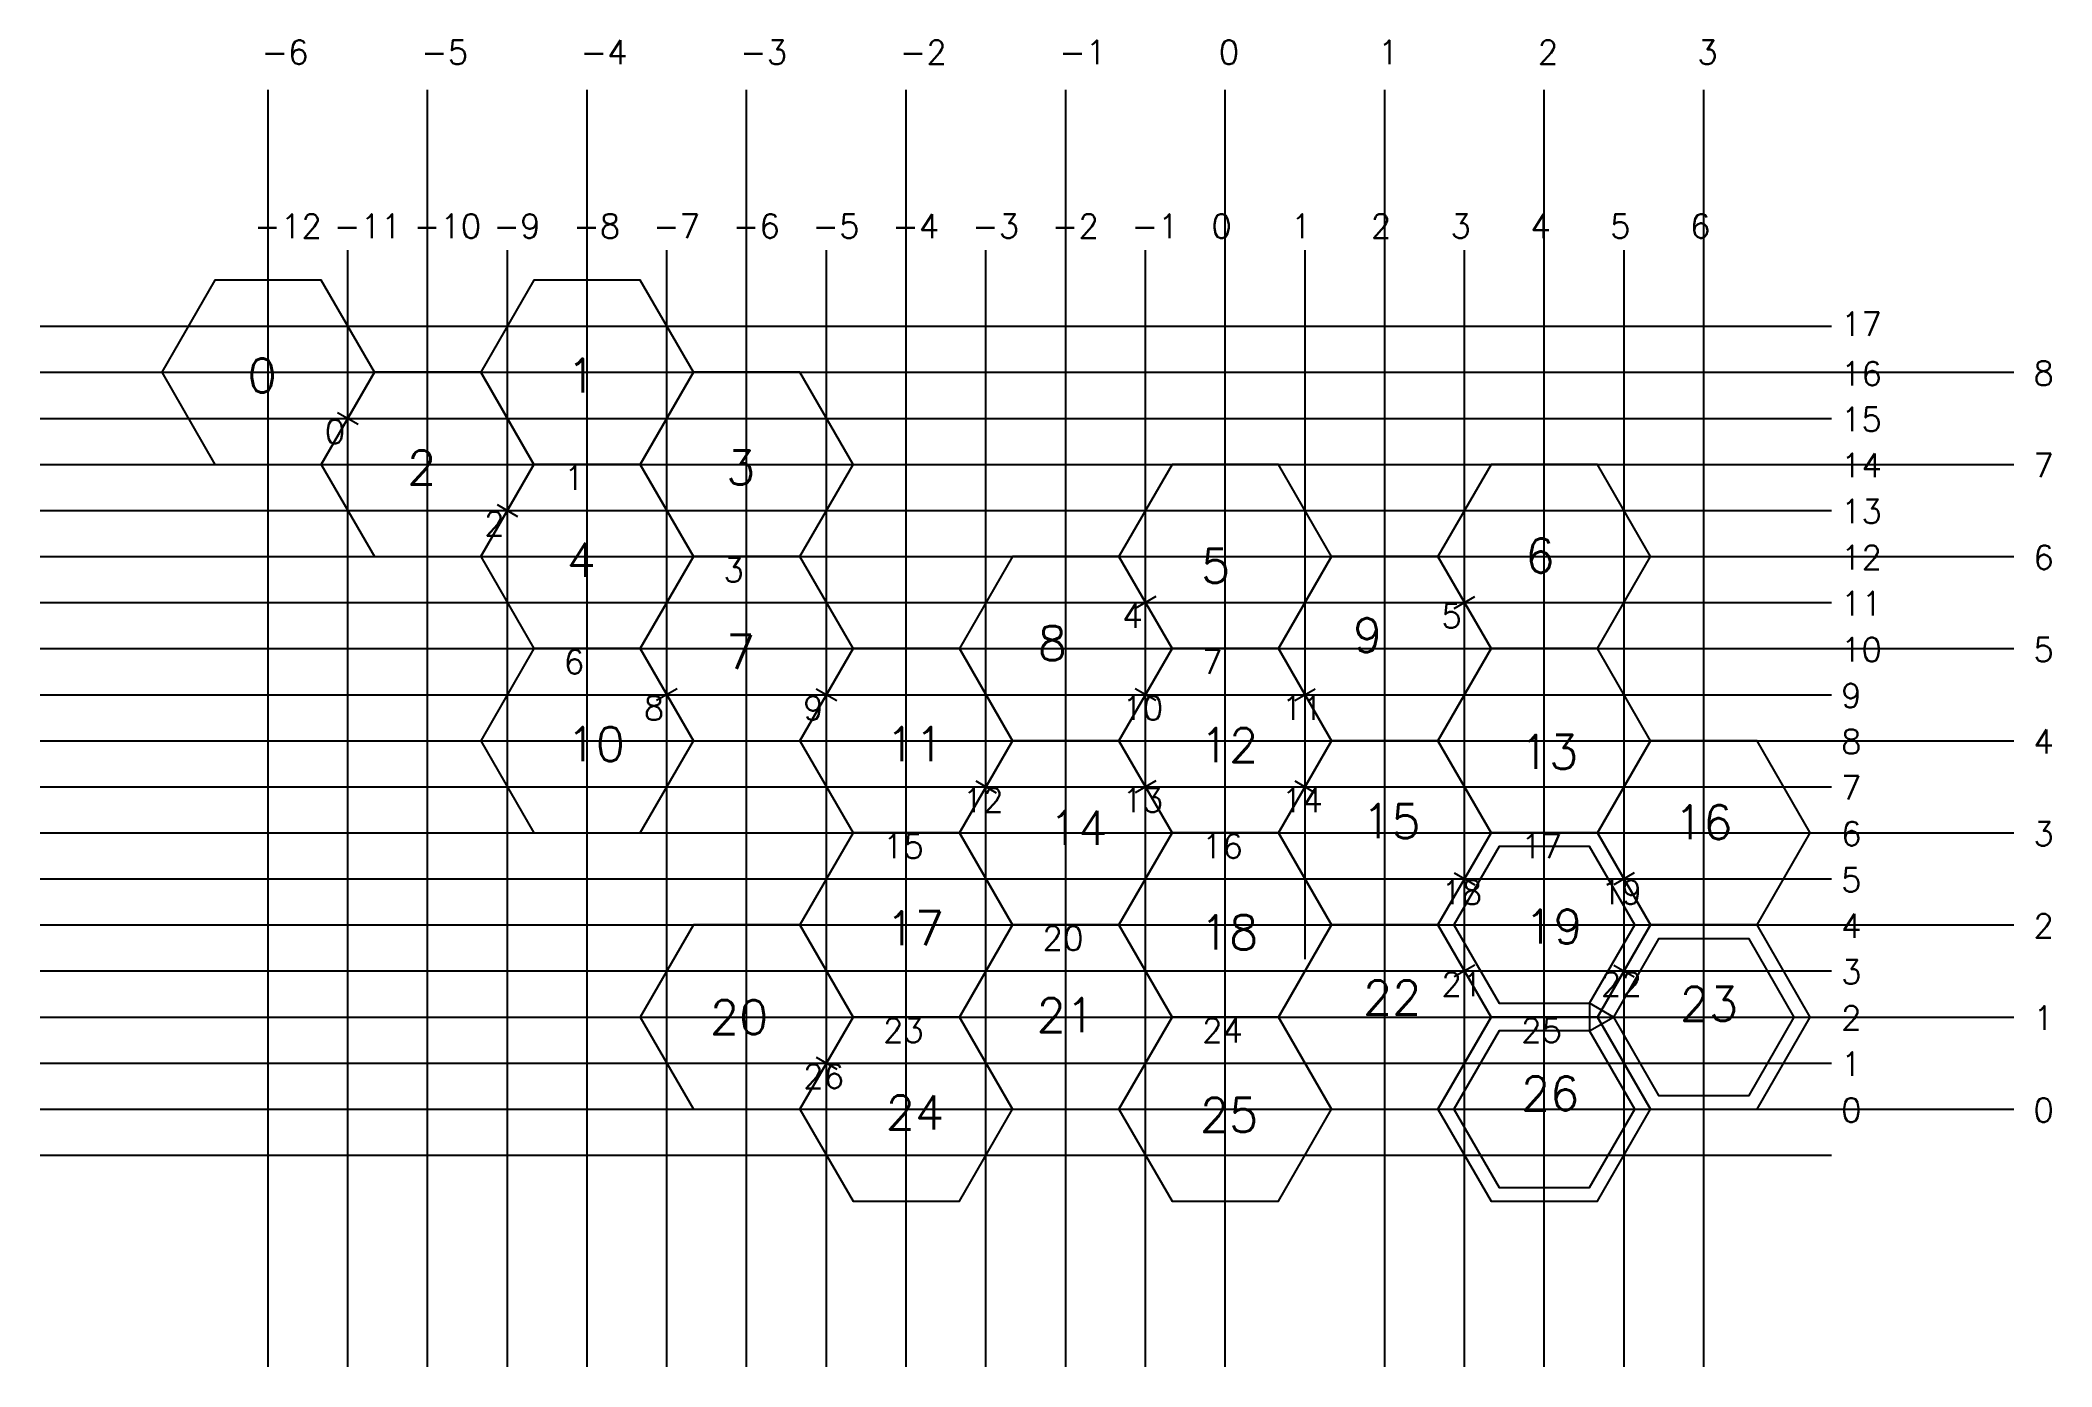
# Model space of a CAD drawing. Header units: millimetres. Extents: x 121.2 to 159, y 145.7 to 170.6.
import ezdxf

# ---------------------------------------------------------------- set-up
doc = ezdxf.new("R2010")
doc.units = ezdxf.units.MM
doc.styles.get("Standard").update_dxf_attribs({"font": 'txt.shx'})

msp = doc.modelspace()

# ---------------------------------------------------------------- linework, layer by layer
at = {"color": 5}
for p, q in [((125.454, 145.68), (125.454, 169.69)), ((128.454, 145.68), (128.454, 169.69)), ((131.454, 145.68), (131.454, 169.69)), ((134.454, 145.68), (134.454, 169.69)), ((137.454, 145.68), (137.454, 169.69)), ((140.454, 145.68), (140.454, 169.69)), ((143.454, 145.68), (143.454, 169.69)), ((146.454, 145.68), (146.454, 169.69)), ((149.454, 145.68), (149.454, 169.69)), ((152.454, 145.68), (152.454, 169.69)), ((126.954, 145.68), (126.954, 166.675)), ((129.954, 145.68), (129.954, 166.675)), ((132.954, 145.68), (132.954, 166.675)), ((135.954, 145.68), (135.954, 166.675)), ((138.954, 145.68), (138.954, 166.675)), ((141.954, 145.68), (141.954, 166.675)), ((144.954, 153.345), (144.954, 166.675)), ((147.954, 145.68), (147.954, 166.675)), ((150.954, 145.68), (150.954, 166.675)), ((121.169, 165.246), (154.856, 165.246)), ((121.169, 164.38), (158.282, 164.38)), ((121.169, 163.514), (154.856, 163.514)), ((121.169, 162.648), (158.282, 162.648)), ((121.169, 161.782), (154.856, 161.782)), ((121.169, 160.916), (158.282, 160.916)), ((121.169, 160.05), (154.856, 160.05)), ((121.169, 159.184), (158.282, 159.184)), ((121.169, 158.318), (154.856, 158.318)), ((121.169, 157.452), (158.282, 157.452)), ((121.169, 156.586), (154.856, 156.586)), ((121.169, 155.72), (158.282, 155.72)), ((121.169, 154.854), (154.856, 154.854)), ((121.169, 153.988), (158.282, 153.988)), ((121.169, 153.122), (154.856, 153.122)), ((150.304, 152.515), (150.304, 151.996)), ((150.754, 152.256), (150.304, 152.515)), ((121.169, 152.256), (158.282, 152.256)), ((150.304, 151.996), (150.754, 152.256)), ((121.169, 151.39), (154.856, 151.39)), ((121.169, 150.524), (158.282, 150.524)), ((121.169, 149.658), (154.856, 149.658))]:
    msp.add_line(p, q, dxfattribs=at)
for p, q in [((126.761, 163.626), (127.147, 163.403)), ((131.454, 162.425), (131.454, 162.872)), ((129.761, 161.894), (130.147, 161.671)), ((134.454, 160.693), (134.454, 161.139)), ((142.147, 160.162), (141.761, 159.938)), ((147.761, 159.938), (148.147, 160.162)), ((131.454, 158.961), (131.454, 159.407)), ((143.454, 158.961), (143.454, 159.407)), ((133.147, 158.43), (132.761, 158.206)), ((135.761, 158.43), (136.147, 158.206)), ((142.147, 158.206), (141.761, 158.43)), ((144.761, 158.206), (145.147, 158.43)), ((138.761, 156.698), (139.147, 156.474)), ((142.147, 156.698), (141.761, 156.474)), ((144.761, 156.698), (145.147, 156.474)), ((137.454, 155.497), (137.454, 155.943)), ((143.454, 155.497), (143.454, 155.943)), ((149.454, 155.497), (149.454, 155.943)), ((147.761, 154.966), (148.147, 154.742)), ((151.147, 154.966), (150.761, 154.742)), ((140.454, 153.765), (140.454, 154.211)), ((148.147, 153.234), (147.761, 153.01)), ((150.761, 153.234), (151.147, 153.01)), ((137.454, 152.033), (137.454, 152.479)), ((143.454, 152.033), (143.454, 152.479)), ((149.454, 152.033), (149.454, 152.479)), ((135.761, 151.502), (136.147, 151.278))]:
    msp.add_line(p, q)
for points in [[(123.454, 164.38), (124.454, 162.648), (126.454, 162.648), (127.454, 164.38), (126.454, 166.112), (124.454, 166.112), (123.454, 164.38)], [(129.454, 164.38), (130.454, 162.648), (132.454, 162.648), (133.454, 164.38), (132.454, 166.112), (130.454, 166.112), (129.454, 164.38)], [(126.454, 162.648), (127.454, 160.916), (129.454, 160.916), (130.454, 162.648), (129.454, 164.38), (127.454, 164.38), (126.454, 162.648)], [(132.454, 162.648), (133.454, 160.916), (135.454, 160.916), (136.454, 162.648), (135.454, 164.38), (133.454, 164.38), (132.454, 162.648)], [(129.454, 160.916), (130.454, 159.184), (132.454, 159.184), (133.454, 160.916), (132.454, 162.648), (130.454, 162.648), (129.454, 160.916)], [(141.454, 160.916), (142.454, 159.184), (144.454, 159.184), (145.454, 160.916), (144.454, 162.648), (142.454, 162.648), (141.454, 160.916)], [(147.454, 160.916), (148.454, 159.184), (150.454, 159.184), (151.454, 160.916), (150.454, 162.648), (148.454, 162.648), (147.454, 160.916)], [(132.454, 159.184), (133.454, 157.452), (135.454, 157.452), (136.454, 159.184), (135.454, 160.916), (133.454, 160.916), (132.454, 159.184)], [(138.454, 159.184), (139.454, 157.452), (141.454, 157.452), (142.454, 159.184), (141.454, 160.916), (139.454, 160.916), (138.454, 159.184)], [(144.454, 159.184), (145.454, 157.452), (147.454, 157.452), (148.454, 159.184), (147.454, 160.916), (145.454, 160.916), (144.454, 159.184)], [(129.454, 157.452), (130.454, 155.72), (132.454, 155.72), (133.454, 157.452), (132.454, 159.184), (130.454, 159.184), (129.454, 157.452)], [(135.454, 157.452), (136.454, 155.72), (138.454, 155.72), (139.454, 157.452), (138.454, 159.184), (136.454, 159.184), (135.454, 157.452)], [(141.454, 157.452), (142.454, 155.72), (144.454, 155.72), (145.454, 157.452), (144.454, 159.184), (142.454, 159.184), (141.454, 157.452)], [(147.454, 157.452), (148.454, 155.72), (150.454, 155.72), (151.454, 157.452), (150.454, 159.184), (148.454, 159.184), (147.454, 157.452)], [(138.454, 155.72), (139.454, 153.988), (141.454, 153.988), (142.454, 155.72), (141.454, 157.452), (139.454, 157.452), (138.454, 155.72)], [(144.454, 155.72), (145.454, 153.988), (147.454, 153.988), (148.454, 155.72), (147.454, 157.452), (145.454, 157.452), (144.454, 155.72)], [(150.454, 155.72), (151.454, 153.988), (153.454, 153.988), (154.454, 155.72), (153.454, 157.452), (151.454, 157.452), (150.454, 155.72)], [(135.454, 153.988), (136.454, 152.256), (138.454, 152.256), (139.454, 153.988), (138.454, 155.72), (136.454, 155.72), (135.454, 153.988)], [(141.454, 153.988), (142.454, 152.256), (144.454, 152.256), (145.454, 153.988), (144.454, 155.72), (142.454, 155.72), (141.454, 153.988)], [(147.454, 153.988), (148.454, 152.256), (150.454, 152.256), (151.454, 153.988), (150.454, 155.72), (148.454, 155.72), (147.454, 153.988)], [(147.754, 153.988), (148.604, 152.515), (150.304, 152.515), (151.154, 153.988), (150.304, 155.461), (148.604, 155.461), (147.754, 153.988)], [(132.454, 152.256), (133.454, 150.524), (135.454, 150.524), (136.454, 152.256), (135.454, 153.988), (133.454, 153.988), (132.454, 152.256)], [(138.454, 152.256), (139.454, 150.524), (141.454, 150.524), (142.454, 152.256), (141.454, 153.988), (139.454, 153.988), (138.454, 152.256)], [(144.454, 152.256), (145.454, 150.524), (147.454, 150.524), (148.454, 152.256), (147.454, 153.988), (145.454, 153.988), (144.454, 152.256)], [(150.454, 152.256), (151.454, 150.524), (153.454, 150.524), (154.454, 152.256), (153.454, 153.988), (151.454, 153.988), (150.454, 152.256)], [(150.754, 152.256), (151.604, 150.783), (153.304, 150.783), (154.154, 152.256), (153.304, 153.728), (151.604, 153.728), (150.754, 152.256)], [(135.454, 150.524), (136.454, 148.792), (138.454, 148.792), (139.454, 150.524), (138.454, 152.256), (136.454, 152.256), (135.454, 150.524)], [(141.454, 150.524), (142.454, 148.792), (144.454, 148.792), (145.454, 150.524), (144.454, 152.256), (142.454, 152.256), (141.454, 150.524)], [(147.454, 150.524), (148.454, 148.792), (150.454, 148.792), (151.454, 150.524), (150.454, 152.256), (148.454, 152.256), (147.454, 150.524)], [(147.754, 150.524), (148.604, 149.051), (150.304, 149.051), (151.154, 150.524), (150.304, 151.996), (148.604, 151.996), (147.754, 150.524)]]:
    msp.add_lwpolyline(points, close=True)

# ---------------------------------------------------------------- texts
for s, height, p in [('-6', 0.45, (125.33, 170.174)), ('-5', 0.45, (128.33, 170.174)), ('-4', 0.45, (131.33, 170.174)), ('-3', 0.45, (134.33, 170.174)), ('-2', 0.45, (137.33, 170.174)), ('-1', 0.45, (140.33, 170.174)), ('0', 0.45, (143.33, 170.174)), ('1', 0.45, (146.33, 170.174)), ('2', 0.45, (149.33, 170.174)), ('3', 0.45, (152.33, 170.174)), ('-12', 0.45, (125.191, 166.904)), ('-11', 0.45, (126.691, 166.904)), ('-10', 0.45, (128.191, 166.904)), ('-9', 0.45, (129.691, 166.904)), ('-8', 0.45, (131.191, 166.904)), ('-7', 0.45, (132.691, 166.904)), ('-6', 0.45, (134.191, 166.904)), ('-5', 0.45, (135.691, 166.904)), ('-4', 0.45, (137.191, 166.904)), ('-3', 0.45, (138.691, 166.904)), ('-2', 0.45, (140.191, 166.904)), ('-1', 0.45, (141.691, 166.904)), ('0', 0.45, (143.191, 166.904)), ('1', 0.45, (144.691, 166.904)), ('2', 0.45, (146.191, 166.904)), ('3', 0.45, (147.691, 166.904)), ('4', 0.45, (149.191, 166.904)), ('5', 0.45, (150.691, 166.904)), ('6', 0.45, (152.197, 166.904)), ('17', 0.45, (155.034, 165.063)), ('0', 0.64, (125.069, 163.999)), ('1', 0.64, (131.069, 163.999)), ('16', 0.45, (155.034, 164.129)), ('8', 0.45, (158.65, 164.138)), ('15', 0.45, (155.034, 163.272)), ('2', 0.64, (128.069, 162.267)), ('3', 0.64, (134.069, 162.267)), ('14', 0.45, (155.034, 162.406)), ('7', 0.45, (158.65, 162.406)), ('13', 0.45, (155.034, 161.54)), ('4', 0.64, (131.069, 160.535)), ('6', 0.64, (149.1, 160.612)), ('5', 0.64, (142.999, 160.42)), ('12', 0.45, (155.034, 160.674)), ('6', 0.45, (158.65, 160.674)), ('11', 0.45, (155.034, 159.808)), ('9', 0.64, (145.858, 159.118)), ('7', 0.64, (134.069, 158.803)), ('8', 0.64, (139.927, 158.969)), ('10', 0.45, (155.034, 158.942)), ('5', 0.45, (158.65, 158.942)), ('9', 0.45, (155.034, 158.076)), ('10', 0.64, (131.069, 157.07)), ('11', 0.64, (137.069, 157.07)), ('12', 0.64, (142.978, 157.049)), ('13', 0.64, (148.994, 156.921)), ('8', 0.45, (155.034, 157.21)), ('4', 0.45, (158.65, 157.21)), ('7', 0.45, (155.034, 156.344)), ('15', 0.64, (146.029, 155.62)), ('16', 0.64, (151.895, 155.598)), ('14', 0.64, (140.141, 155.492)), ('6', 0.45, (155.034, 155.478)), ('3', 0.45, (158.65, 155.478)), ('5', 0.45, (155.034, 154.612)), ('17', 0.64, (137.069, 153.606)), ('18', 0.64, (142.978, 153.529)), ('19', 0.64, (149.079, 153.636)), ('4', 0.45, (155.034, 153.746)), ('2', 0.45, (158.65, 153.746)), ('3', 0.45, (155.034, 152.88)), ('22', 0.64, (146.045, 152.304)), ('23', 0.64, (152.002, 152.185)), ('20', 0.64, (133.762, 151.934)), ('21', 0.64, (139.906, 151.972)), ('2', 0.45, (155.034, 152.014)), ('1', 0.45, (158.65, 152.014)), ('1', 0.45, (155.034, 151.148)), ('26', 0.64, (149.015, 150.5)), ('24', 0.64, (137.069, 150.142)), ('25', 0.64, (142.978, 150.095)), ('0', 0.45, (155.034, 150.282)), ('0', 0.45, (158.65, 150.282))]:
    msp.add_text(s, height=height).set_placement(p)
at = {"color": 1}
for s, p in [('0', (126.517, 163.038)), ('1', (131.017, 162.172)), ('2', (129.517, 161.306)), ('3', (134.017, 160.44)), ('4', (141.517, 159.574)), ('5', (147.517, 159.574)), ('6', (131.017, 158.708)), ('7', (143.017, 158.708)), ('8', (132.517, 157.842)), ('9', (135.517, 157.842)), ('10', (141.517, 157.842)), ('11', (144.517, 157.842)), ('12', (138.517, 156.11)), ('13', (141.517, 156.11)), ('14', (144.517, 156.11)), ('15', (137.017, 155.244)), ('16', (143.017, 155.244)), ('17', (149.017, 155.244)), ('18', (147.517, 154.378)), ('19', (150.517, 154.378)), ('20', (140.017, 153.512)), ('21', (147.517, 152.646)), ('22', (150.517, 152.646)), ('23', (137.017, 151.78)), ('24', (143.017, 151.78)), ('25', (149.017, 151.78)), ('26', (135.517, 150.914))]:
    msp.add_text(s, height=0.45, dxfattribs=at).set_placement(p)

doc.saveas('drawing.dxf')
